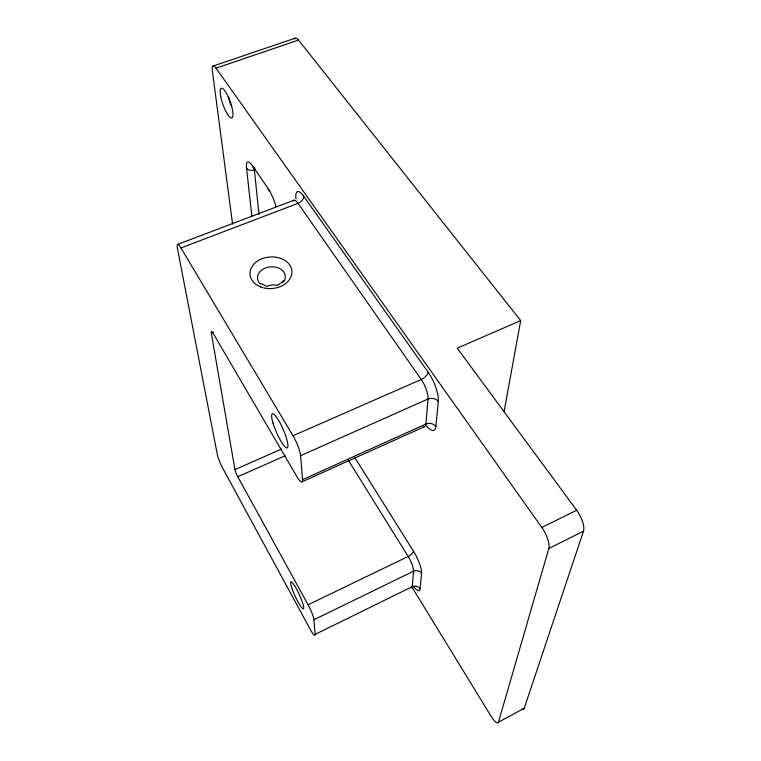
<?xml version="1.0" encoding="UTF-8"?>
<svg xmlns="http://www.w3.org/2000/svg" width="761" height="761" viewBox="0 0 761 761"><rect width="100%" height="100%" fill="white"/><g stroke="black" fill="none" stroke-linecap="round" stroke-linejoin="round"><path stroke-width="1.14" d="M426.388 425.884A21.603 6.839 65.8 0 0 435.872 426.512L438.317 401.523A22.288 7.296 66.1 0 0 428.11 372.177L303.734 196.262A6.725 4.423 -36.3 0 1 298.027 203.349L180.947 247.962A13.812 2.416 68.2 0 0 177.427 248.381L217.342 454.659A10.635 1.493 66.4 0 0 222.726 468.196L310.288 629.49A11.834 1.779 65 0 0 315.13 634.389L412.224 586.693A5.765 5.241 9.3 0 1 420.053 588.871L421.565 573.413A17.703 4.452 64.2 0 0 413.499 551.259L354.94 457.751M504.105 411.511L520.695 320.581L298.512 40.086A12.461 3.891 72.2 0 0 294.336 39.011M412.091 587.321L490.845 715.844A12.671 3.101 62.1 0 0 498.445 722.16L548.843 548.453A16.809 5.917 62.5 0 0 541.813 527.44L216.029 68.148A12.718 3.12 70.9 0 0 212.386 71.077L232.562 224.029M498.445 722.16L524.205 708.301L583.497 531.168A16.656 6.392 62.1 0 0 576.676 510.27L457.228 348.167L520.695 320.581M283.701 280.666L282.027 282.455L283.063 281.637L278.041 284.681M548.843 548.453L583.497 531.168M541.813 527.44L576.676 510.27M315.13 634.389L313.932 619.739L413.537 571.207A5.907 5.327 8.7 0 1 421.565 573.413M313.932 619.739A12.119 1.874 65.1 0 0 308.091 604.786L408.153 556.472A5.917 2.302 -32.1 0 0 413.499 551.259M308.091 604.786L237.784 476.747A5.641 0.837 66.3 0 1 234.949 469.585L211.301 333.099A6.725 1.18 67.4 0 1 213.299 333.565L296.609 476.11A14.887 2.92 66 0 0 302.536 479.658L425.932 424.029A7.306 6.05 5.4 0 1 435.872 426.512M302.307 481.703L424.391 426.702M302.536 479.658L300.585 455.668L428.043 399.002A7.534 6.155 5.1 0 1 438.317 401.523M237.784 476.747L285.166 455.772M234.949 469.585L281.351 449.123M180.947 247.962L293.014 435.758L421.233 379.501A7.581 3.757 -34.9 0 0 428.11 372.177M211.301 333.099L213.48 332.215M177.703 244.395L294.05 200.191M216.029 68.148L298.512 40.086M212.909 66.121L294.926 38.278M265.694 285.622L260.3 283.377M251.901 216.505L246.535 168.2A18.245 4.585 69.6 0 1 252.623 165.955L268.157 188.623A6.136 4.138 -35.8 0 0 269.651 190.963M348.158 459.929L408.153 556.472A11.815 2.911 64.2 0 1 413.537 571.207L412.224 586.693A11.548 2.768 64.1 0 1 410.702 587.796M254.326 167.753A12.147 3.111 69.7 0 0 254.383 169.884L259.016 214.631M524.205 708.301A12.585 3.358 61.6 0 1 522.36 708.929M293.014 435.758A15.372 3.12 66.3 0 1 300.585 455.668M293.156 201.028A13.422 3.729 69.3 0 1 298.027 203.349L421.233 379.501A14.878 4.775 66.1 0 1 428.043 399.002L425.932 424.029A14.421 4.48 65.8 0 1 423.354 426.607M254.383 169.884A5.907 4.119 -4.7 0 1 246.535 168.2M296.219 198.84A6.564 4.699 -3.4 0 0 295.791 198.05A20.1 5.688 69.3 0 1 303.734 196.262M420.053 588.871A17.303 4.224 64.1 0 1 414.032 587.092M266.226 286.64A13.679 10.435 -4.9 0 1 277.679 285.375M260.348 284.1A13.955 10.511 -4.8 0 1 261.404 270.326A13.955 10.511 -4.8 0 1 279.534 268.452A13.955 10.511 -4.8 0 1 283.777 281.675M231.829 106.559A9.417 2.369 70.7 0 1 228.414 96.457M268.157 188.623A18.464 4.756 69.3 0 1 275.967 206.564M255.002 168.685A6.031 4.195 -36 0 1 252.623 165.955M260.947 287.03A21.032 15.8 -4.8 0 0 291.939 271.553A21.032 15.8 -4.8 0 0 259.958 259.663A21.032 15.8 -4.8 0 0 260.947 287.03M220.728 96.447A15.715 3.881 70.6 0 0 231.715 117.945A15.715 3.881 70.6 0 0 227.311 94.878A15.715 3.881 70.6 0 0 220.728 96.447M273.018 423.097A18.606 3.662 66.4 0 0 287.106 447.896A18.606 3.662 66.4 0 0 279.201 421.423A18.606 3.662 66.4 0 0 273.018 423.097M292.262 589.214A14.744 2.235 65.3 0 0 303.316 608.733A14.744 2.235 65.3 0 0 295.991 588.044A14.744 2.235 65.3 0 0 292.262 589.214"/></g></svg>
